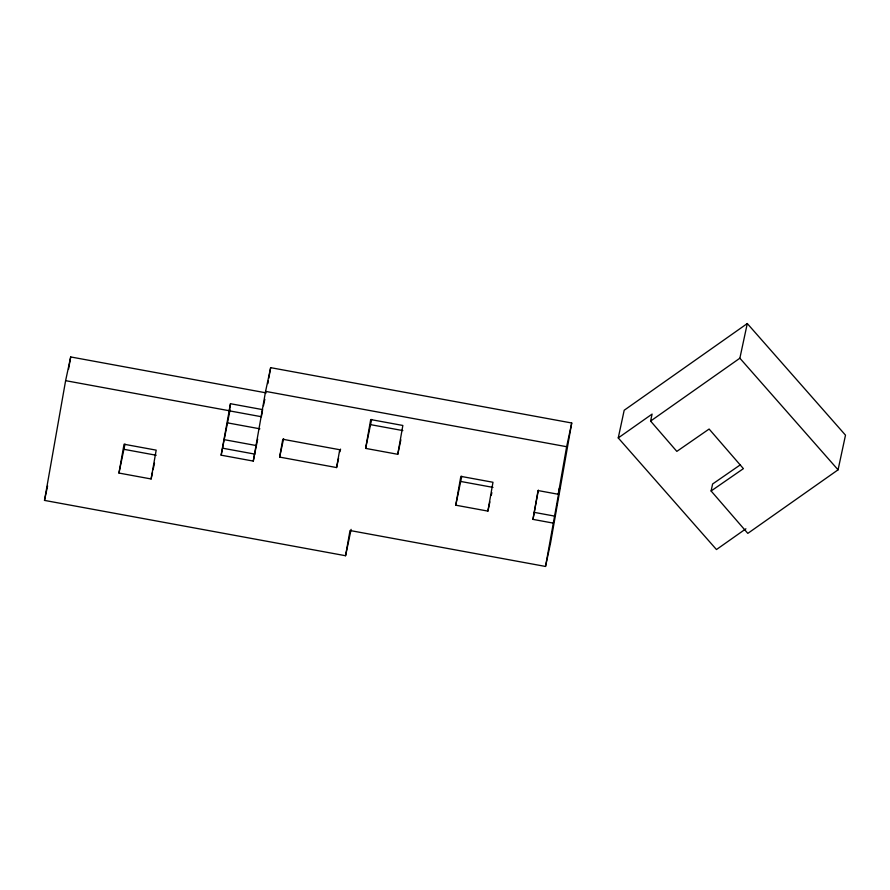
<?xml version="1.0" encoding="UTF-8"?>
<svg xmlns="http://www.w3.org/2000/svg" width="890" height="890" viewBox="0 0 890 890"><rect width="100%" height="100%" fill="white"/><g stroke="black" fill="none" stroke-linecap="round" stroke-linejoin="round"><path stroke-width="1.33" d="M351.116 529.361L345.565 555.727L44.5 500.403L65.615 380.664L70.699 356.946L266.21 392.879M68.541 369.183L70.699 356.946M118.96 473.057L124.044 444.232L156.184 450.14L151.1 478.965L118.96 473.057L124.978 444.099M257.666 439.115L253.283 461.087L221.143 455.179L230.488 403.715L262.628 409.623L261.371 416.72L229.231 410.813L230.488 403.715M221.143 455.179L230.054 409.801M253.283 461.087L265.576 391.378L270.66 367.659L571.725 422.995L550.61 542.733L545.526 566.452L350.015 530.518L345.565 555.727M267.857 383.59L268.324 380.931M268.791 378.272L270.66 367.659M279.649 457.093L282.786 439.26L339.735 449.728L336.587 467.561L279.649 457.093L283.599 438.648M365.623 448.393L370.707 419.557L402.847 425.464L397.763 454.301L365.623 448.393L371.631 419.435M455.758 505.197L460.842 476.361L492.982 482.269L487.898 511.105L455.758 505.197L461.765 476.239M553.168 523.097L532.965 519.382L538.049 490.557L558.253 494.273L559.754 487.297L545.526 566.452M532.965 519.382L538.383 490.134M558.253 494.273L566.641 446.713L571.725 422.995M44.5 500.403L47.604 485.907M151.1 478.965L152.513 472.379M153.08 469.742L154.493 463.156M263.451 405.751L264.831 399.321M336.587 467.561L338.567 458.339M339.98 451.753L340.547 449.116M397.763 454.301L400.867 439.805M487.898 511.105L489.878 501.882M491.291 495.285L491.859 492.659M745.909 528.793L716.461 549.542L618.25 437.925L624.19 410.257L747.289 323.548L845.5 435.166L838.069 469.82L747.811 533.377L711.11 490.98L712.601 484.004L740.447 464.747M711.11 490.98L743.406 468.641L709.119 429.036L676.834 451.386L650.59 421.07L652.092 414.095L618.25 437.925M650.59 421.07L739.868 358.203L747.289 323.548M265.576 391.378L566.641 446.713M370.707 424.675L402.847 430.582M65.615 380.664L228.986 410.691M227.74 422.906L259.88 428.813M460.842 481.479L492.982 487.386M224.147 439.649L256.287 445.556M222.645 448.204L254.785 454.111M534.456 512.406L554.67 516.122M124.055 449.339L156.184 455.246M739.868 358.203L838.069 469.82"/></g></svg>
